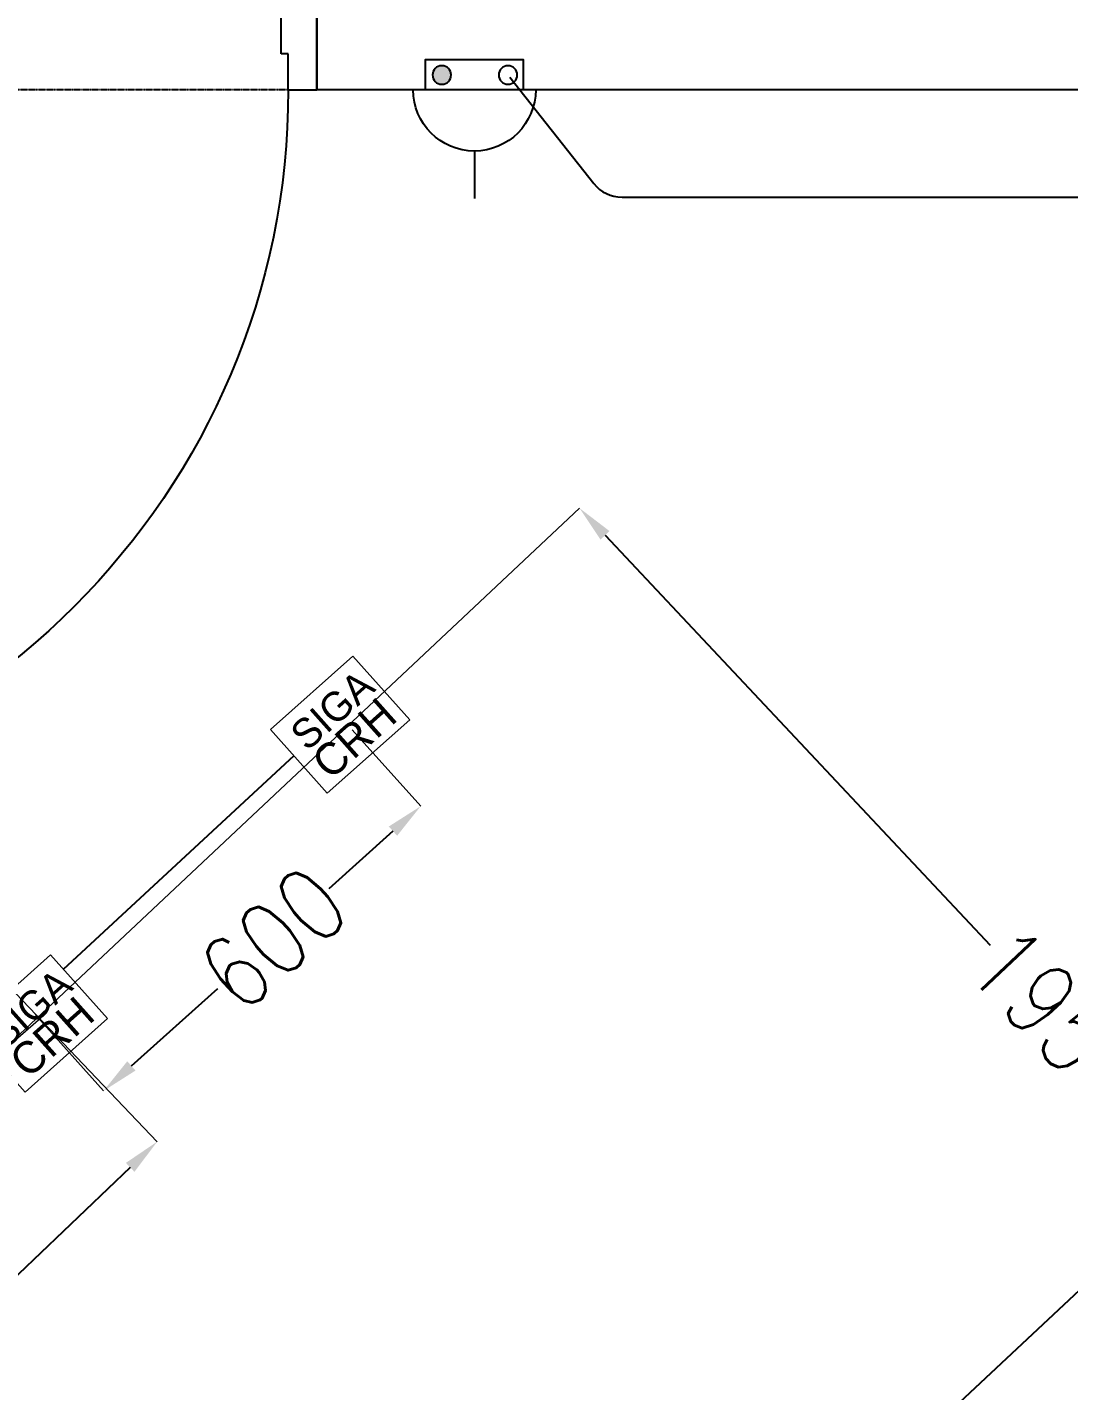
# Model space of a CAD drawing. Extents: x -678889171 to 586587, y -792238163 to 335485.
# Drawn here: x 74508 to 75962, y 41232 to 43135 of the extents above; entities that cross this region are included whole.
import ezdxf
from ezdxf.enums import TextEntityAlignment as Align

# ---------------------------------------------------------------- set-up
doc = ezdxf.new("R2010")
doc.units = 0
doc.header["$MEASUREMENT"] = 0
doc.linetypes.add('XR-CORE -A$0$XR-A-CORE$0$XR-A-TYP-2-3-4-5-6-7-8-10$0$HIDDEN', pattern=[0.375, 0.25, -0.125])
doc.layers.get('0').update_dxf_attribs({"color": 8})
doc.layers.get('Defpoints').update_dxf_attribs({"color": 252})
for name, color, linetype in [('1', 8, 'Continuous'), ('E-LIT-WIR-NO', 4, 'Continuous'), ('E-POW-BLOCK', 4, 'Continuous'), ('E-POW-WIR-NO', 4, 'Continuous'), ('FIRE EMBEDDED', 3, 'Continuous'), ('LC-FIR-BLOCK', 4, 'Continuous'), ('loop line emped', 1, 'Continuous'), ('XR-CORE -A$0$A-WALL', 252, 'Continuous'), ('XR-CORE -A$0$XR-A-CORE$0$XR-A-TYP-2-3-4-5-6-7-8-10$0$A-DOOR', 252, 'Continuous'), ('XR-CORE -A$0$XR-A-CORE$0$XR-A-TYP-2-3-4-5-6-7-8-10$0$A-FLOR-OVHD', 252, 'XR-CORE -A$0$XR-A-CORE$0$XR-A-TYP-2-3-4-5-6-7-8-10$0$HIDDEN')]:
    doc.layers.add(name, color=color, linetype=linetype)
doc.styles.add('STENCIL', font='stencil.shx')
doc.styles.add('Work$0$E-M.MODUL', font='romans.shx', dxfattribs={"width": 0.8})
doc.dimstyles.new('Work$0$S-DIM', dxfattribs={"dimscale": 500, "dimtxt": 0.2065, "dimasz": 0.104, "dimexe": 0, "dimexo": 0, "dimgap": 0, "dimtad": 0, "dimdec": 0, "dimzin": 0, "dimdsep": 46, "dimtxsty": 'Work$0$E-M.MODUL', "dimcen": 0.25, "dimclrd": 5, "dimclre": 5, "dimclrt": 1, "dimadec": 0, "dimazin": 0, "dimtfac": 1, "dimtdec": 0, "dimtofl": 0, "dimtmove": 0, "dimatfit": 3, "dimfxl": 1, "dimtolj": 1, "dimtzin": 0, "dimlwe": 13, "dimarcsym": 0})

# ---------------------------------------------------------------- blocks, each defined once
blk = doc.blocks.new('UPS DUPLEX')
at = {"layer": 'E-POW-BLOCK'}
h = blk.add_hatch(color=3, dxfattribs=at)
h.dxf.hatch_style = 1
edge = h.paths.add_edge_path()
edge.add_arc((32.7616, 27.6179), 0.0303, 0, 360)
at = {"color": 3}
blk.add_line((32.8681, 27.8661), (32.8681, 28.0211), dxfattribs=at)
at = {"layer": 'E-POW-BLOCK', "color": 3}
blk.add_line((33.1681, 27.6661), (32.5681, 27.6661), dxfattribs=at)
blk.add_lwpolyline([(33.0274, 27.6661), (32.7088, 27.6661), (32.7088, 27.5673), (33.0274, 27.5673)], close=True, dxfattribs=at)
for centre in [(32.7616, 27.6179), (32.9777, 27.6179)]:
    blk.add_circle(centre, 0.0303, dxfattribs=at)
blk.add_arc((32.8681, 27.6661), 0.2, 0, 180, dxfattribs=at)
blk = doc.blocks.new('DFDFD')
at = {"layer": 'LC-FIR-BLOCK', "color": 3, "lineweight": 0, "ltscale": 10, "extrusion": (1.18377e-06, 7.80468e-08, 1), "elevation": 831.6}
blk.add_lwpolyline([(648496096.3, 819104782.8), (648496305.1, 819104789.1), (648496310, 819104627.7), (648496101.2, 819104621.4)], close=True, dxfattribs=at)
at = {"layer": 'LC-FIR-BLOCK', "color": 3, "extrusion": (1.18377e-06, 7.80468e-08, 1), "style": 'STENCIL'}
for s, height, p in [('SIGA', 55.4, (648496209.8, 819104736.4, 831.6)), ('CRH', 60.4, (648496207, 819104668.6, 831.6))]:
    blk.add_text(s, height=height, rotation=1.7303, dxfattribs=at).set_placement(p, align=Align.MIDDLE_CENTER)
blk = doc.blocks.new('*D2768')
at = {"layer": '1', "color": 5, "lineweight": 13, "transparency": 16777216}
for p, q in [((74483.1, 41796.1), (74689.7, 41579.5)), ((73430.8, 40792.1), (73637.4, 40575.5))]:
    blk.add_line(p, q, dxfattribs=at)
at = {"layer": '1', "color": 5, "lineweight": -2, "transparency": 16777216}
for p, q in [((74652.1, 41543.6), (74264.6, 41173.9)), ((73675, 40611.4), (74062.5, 40981.1))]:
    blk.add_line(p, q, dxfattribs=at)
at = {"layer": '1', "color": 5, "transparency": 16777216}
for points in [[(74646.1, 41549.9), (74658, 41537.4), (74689.7, 41579.5)], [(73669.1, 40617.7), (73681, 40605.2), (73637.4, 40575.5)]]:
    blk.add_solid(points, dxfattribs=at)
at = {"layer": 'Defpoints', "color": 0, "transparency": 16777216}
for p in [(74483.1, 41796.1), (73430.8, 40792.1), (73637.4, 40575.5)]:
    blk.add_point(p, dxfattribs=at)
at = {"layer": '1', "color": 1, "transparency": 16777216, "insert": (74163.6, 41077.5), "char_height": 103.25, "attachment_point": 5, "rotation": 43.6557, "style": 'Work$0$E-M.MODUL'}
blk.add_mtext('\\A1;1450', dxfattribs=at)
blk = doc.blocks.new('*D2769')
at = {"layer": '1', "color": 5, "lineweight": 13, "transparency": 16777216}
for p, q in [((74450.8, 41685.3), (75279.2, 42463.7)), ((75791.1, 40258.8), (76619.5, 41037.1))]:
    blk.add_line(p, q, dxfattribs=at)
at = {"layer": '1', "color": 5, "lineweight": -2, "transparency": 16777216}
for p, q in [((75314.8, 42425.8), (75852.4, 41853.6)), ((76583.9, 41075), (76043.6, 41650.1))]:
    blk.add_line(p, q, dxfattribs=at)
at = {"layer": '1', "color": 5, "transparency": 16777216}
for points in [[(75321.1, 42431.7), (75308.5, 42419.8), (75279.2, 42463.7)], [(76590.2, 41080.9), (76577.6, 41069.1), (76619.5, 41037.1)]]:
    blk.add_solid(points, dxfattribs=at)
at = {"layer": 'Defpoints', "color": 0, "transparency": 16777216}
for p in [(74450.8, 41685.3), (76619.5, 41037.1), (75791.1, 40258.8)]:
    blk.add_point(p, dxfattribs=at)
at = {"layer": '1', "color": 1, "transparency": 16777216, "insert": (75948, 41751.8), "char_height": 103.25, "attachment_point": 5, "rotation": 313.2142, "style": 'Work$0$E-M.MODUL'}
blk.add_mtext('\\A1;1950', dxfattribs=at)
blk = doc.blocks.new('*D2770')
at = {"layer": 'Defpoints', "color": 0, "transparency": 16777216}
for p in [(74961.8, 42154.3), (74519.3, 41757.1), (74615, 41650.5)]:
    blk.add_point(p, dxfattribs=at)
at = {"layer": 'loop line emped', "color": 5, "lineweight": 13, "transparency": 16777216}
for p, q in [((74961.8, 42154.3), (75057.5, 42047.7)), ((74519.3, 41757.1), (74615, 41650.5))]:
    blk.add_line(p, q, dxfattribs=at)
at = {"layer": 'loop line emped', "color": 5, "lineweight": -2, "transparency": 16777216}
for p, q in [((75018.8, 42013), (74929.3, 41932.6)), ((74653.7, 41685.2), (74774.2, 41793.4))]:
    blk.add_line(p, q, dxfattribs=at)
at = {"layer": 'loop line emped', "color": 5, "transparency": 16777216}
for points in [[(75013, 42019.4), (75024.6, 42006.5), (75057.5, 42047.7)], [(74647.9, 41691.7), (74659.5, 41678.8), (74615, 41650.5)]]:
    blk.add_solid(points, dxfattribs=at)
at = {"layer": 'loop line emped', "color": 1, "transparency": 16777216, "insert": (74851.7, 41863), "char_height": 103.25, "attachment_point": 5, "rotation": 41.9151, "style": 'Work$0$E-M.MODUL'}
blk.add_mtext('\\A1;600', dxfattribs=at)
blk = doc.blocks.new('*D2771')
at = {"layer": 'Defpoints', "color": 0, "transparency": 16777216}
for p in [(74377.8, 41924.1), (74246.2, 41809.8), (74527.3, 41751.9)]:
    blk.add_point(p, dxfattribs=at)
at = {"layer": 'loop line emped', "color": 5, "lineweight": 13, "transparency": 16777216}
for p, q in [((74377.8, 41924.1), (74246.2, 41809.8)), ((74527.3, 41751.9), (74395.7, 41637.6))]:
    blk.add_line(p, q, dxfattribs=at)
at = {"layer": 'loop line emped', "color": 5, "lineweight": -2, "transparency": 16777216}
for p, q in [((74212.1, 41849.1), (74178.1, 41888.4)), ((74429.8, 41598.4), (74463.9, 41559.1))]:
    blk.add_line(p, q, dxfattribs=at)
at = {"layer": 'loop line emped', "color": 5, "transparency": 16777216}
for points in [[(74218.7, 41854.8), (74205.6, 41843.4), (74246.2, 41809.8)], [(74436.4, 41604.1), (74423.3, 41592.7), (74395.7, 41637.6)]]:
    blk.add_solid(points, dxfattribs=at)
at = {"layer": 'loop line emped', "color": 1, "transparency": 16777216, "insert": (74321, 41723.7), "char_height": 103.25, "attachment_point": 5, "rotation": 310.9633, "style": 'Work$0$E-M.MODUL'}
blk.add_mtext('\\A1;250', dxfattribs=at)
blk = doc.blocks.new('*U1036')
for p, q in [((-300, 110), (-300, -140)), ((-250, 110), (-300, 110)), ((-250, -90), (-250, 110)), ((750, -90), (750, 110)), ((750, 110), (800, 110)), ((800, 110), (800, -140)), ((-260, -140), (-260, -90)), ((-260, -90), (-250, -90)), ((760, -90), (750, -90)), ((760, -140), (760, -90)), ((-260, -140), (-300, -140)), ((760, -140), (800, -140)), ((710, -1060), (710, -240)), ((760, -1060), (760, -240))]:
    blk.add_line(p, q)
for points in [[(710, -240), (760, -240), (760, -140), (710, -140), (710, -227)], [(710, -1060), (760, -1060), (760, -1160), (710, -1160), (710, -1073), (710, -1160)]]:
    blk.add_lwpolyline(points, close=True)
blk.add_arc((760, -140), 1020, 180, 270)
at = {"layer": 'XR-CORE -A$0$XR-A-CORE$0$XR-A-TYP-2-3-4-5-6-7-8-10$0$A-FLOR-OVHD'}
for p, q in [((-250, 110), (750, 110)), ((-260, -140), (760, -140))]:
    blk.add_line(p, q, dxfattribs=at)
blk = doc.blocks.new('SWSWDFW')
at = {"layer": 'loop line emped'}
blk.add_lwpolyline([(74880.6, 42117.9), (74558.4, 41819.9)], dxfattribs=at)
at = {"layer": 'FIRE EMBEDDED', "color": 3, "xscale": 0.7373198662608711, "yscale": 0.7373198662608711, "zscale": 0.7373198662608711, "rotation": 39.9747631252626}
for p in [(21658844, -769962303.7, 0), (21658422.1, -769962720.6, 0)]:
    blk.add_blockref('DFDFD', p, dxfattribs=at)
at = {"layer": '1'}
dim = blk.add_linear_dim(base=(76619.5, 41037.1), p1=(74450.8, 41685.3), p2=(75791.1, 40258.8), angle=313.2142, dimstyle='Work$0$S-DIM', dxfattribs=at)
dim.commit()
dim.dimension.update_dxf_attribs({"geometry": '*D2769', "text_midpoint": (75948, 41751.8), "dimtype": 129})
dim = blk.add_aligned_dim(p1=(74483.1, 41796.1), p2=(73430.8, 40792.1), distance=299.3, dimstyle='Work$0$S-DIM', dxfattribs=at)
dim.commit()
dim.dimension.update_dxf_attribs({"geometry": '*D2768', "text_midpoint": (74163.6, 41077.5)})
at = {"layer": 'loop line emped'}
dim = blk.add_linear_dim(base=(74615, 41650.5), p1=(74961.8, 42154.3), p2=(74519.3, 41757.1), angle=221.9151, dimstyle='Work$0$S-DIM', dxfattribs=at)
dim.commit()
dim.dimension.update_dxf_attribs({"geometry": '*D2770', "text_midpoint": (74851.7, 41863), "dimtype": 129})
dim = blk.add_aligned_dim(p1=(74527.3, 41751.9), p2=(74377.8, 41924.1), distance=174.3, dimstyle='Work$0$S-DIM', dxfattribs=at)
dim.commit()
dim.dimension.update_dxf_attribs({"geometry": '*D2771', "text_midpoint": (74321, 41723.7)})

msp = doc.modelspace()

# ---------------------------------------------------------------- linework, layer by layer
at = {"color": 240, "true_color": 0xed1f24}
msp.add_line((76577.4, 41934.2, 118.3), (75073.2, 40526.4, 39.1), dxfattribs=at)
at = {"layer": 'E-POW-WIR-NO'}
for p, q in [((75181.8, 43065.1, 0), (75299.3, 42916.5, 0)), ((75338.5, 42897.5, 0), (78579.7, 42897.5))]:
    msp.add_line(p, q, dxfattribs=at)
msp.add_arc((75338.5, 42947.5, 0), 50, 218.329, 270, dxfattribs=at)
at = {"layer": 'XR-CORE -A$0$A-WALL'}
for p, q in [((74912.6, 43047.5), (74912.6, 43297.5)), ((78154.6, 43047.5), (74912.6, 43047.5, 0))]:
    msp.add_line(p, q, dxfattribs=at)

# ---------------------------------------------------------------- block references
at = {"layer": '1', "color": 30}
msp.add_blockref('SWSWDFW', (0, -0.2), dxfattribs=at)
at = {"layer": 'E-LIT-WIR-NO', "xscale": -427.5336916951277, "yscale": 427.533691695128, "zscale": 427.5336916951278, "rotation": 180}
msp.add_blockref('UPS DUPLEX', (61080.3, 54875.7, 0), dxfattribs=at)
at = {"layer": 'XR-CORE -A$0$XR-A-CORE$0$XR-A-TYP-2-3-4-5-6-7-8-10$0$A-DOOR', "extrusion": (2.54854e-23, 2.58973e-11, -1), "zscale": -1}
msp.add_blockref('*U1036', (-74612.6, 43187.5, 0), dxfattribs=at)

doc.saveas('drawing.dxf')
